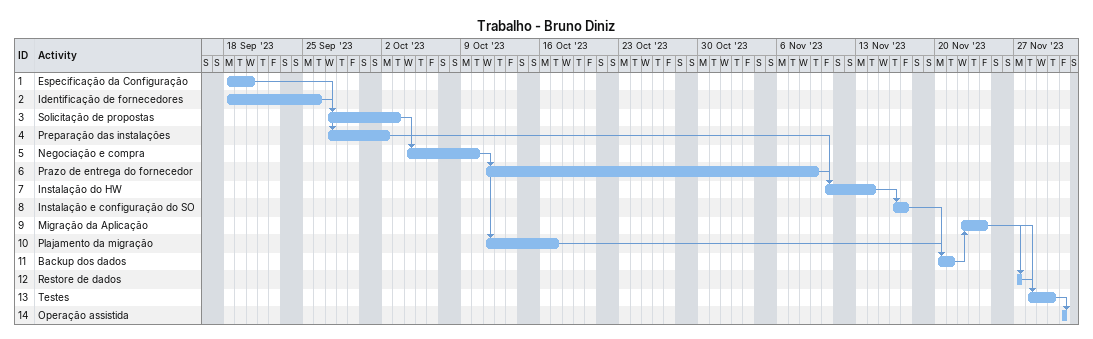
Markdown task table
Trabalho - Bruno Diniz

| ID | Task | Start | Finish | Predecessors |
|---|---|---|---|---|
| 1 | Especificação da Configuração | 2023-09-18 | 2023-09-20 |  |
| 2 | Identificação de fornecedores | 2023-09-18 | 2023-09-26 |  |
| 3 | Solicitação de propostas | 2023-09-27 | 2023-10-03 | 1, 2 |
| 4 | Preparação das instalações | 2023-09-27 | 2023-10-02 | 1, 2 |
| 5 | Negociação e compra | 2023-10-04 | 2023-10-10 | 3 |
| 6 | Prazo de entrega do fornecedor | 2023-10-11 | 2023-11-09 | 5 |
| 7 | Instalação do HW | 2023-11-10 | 2023-11-14 | 4, 6 |
| 8 | Instalação e configuração do SO | 2023-11-16 | 2023-11-17 | 7 |
| 9 | Migração da Aplicação | 2023-11-22 | 2023-11-24 | 11 |
| 10 | Plajamento da migração | 2023-10-11 | 2023-10-17 | 5 |
| 11 | Backup dos dados | 2023-11-20 | 2023-11-21 | 8, 10 |
| 12 | Restore de dados | 2023-11-27 | 2023-11-27 | 9 |
| 13 | Testes | 2023-11-28 | 2023-11-30 | 9, 12 |
| 14 | Operação assistida | 2023-12-01 | 2023-12-01 | 13 |
